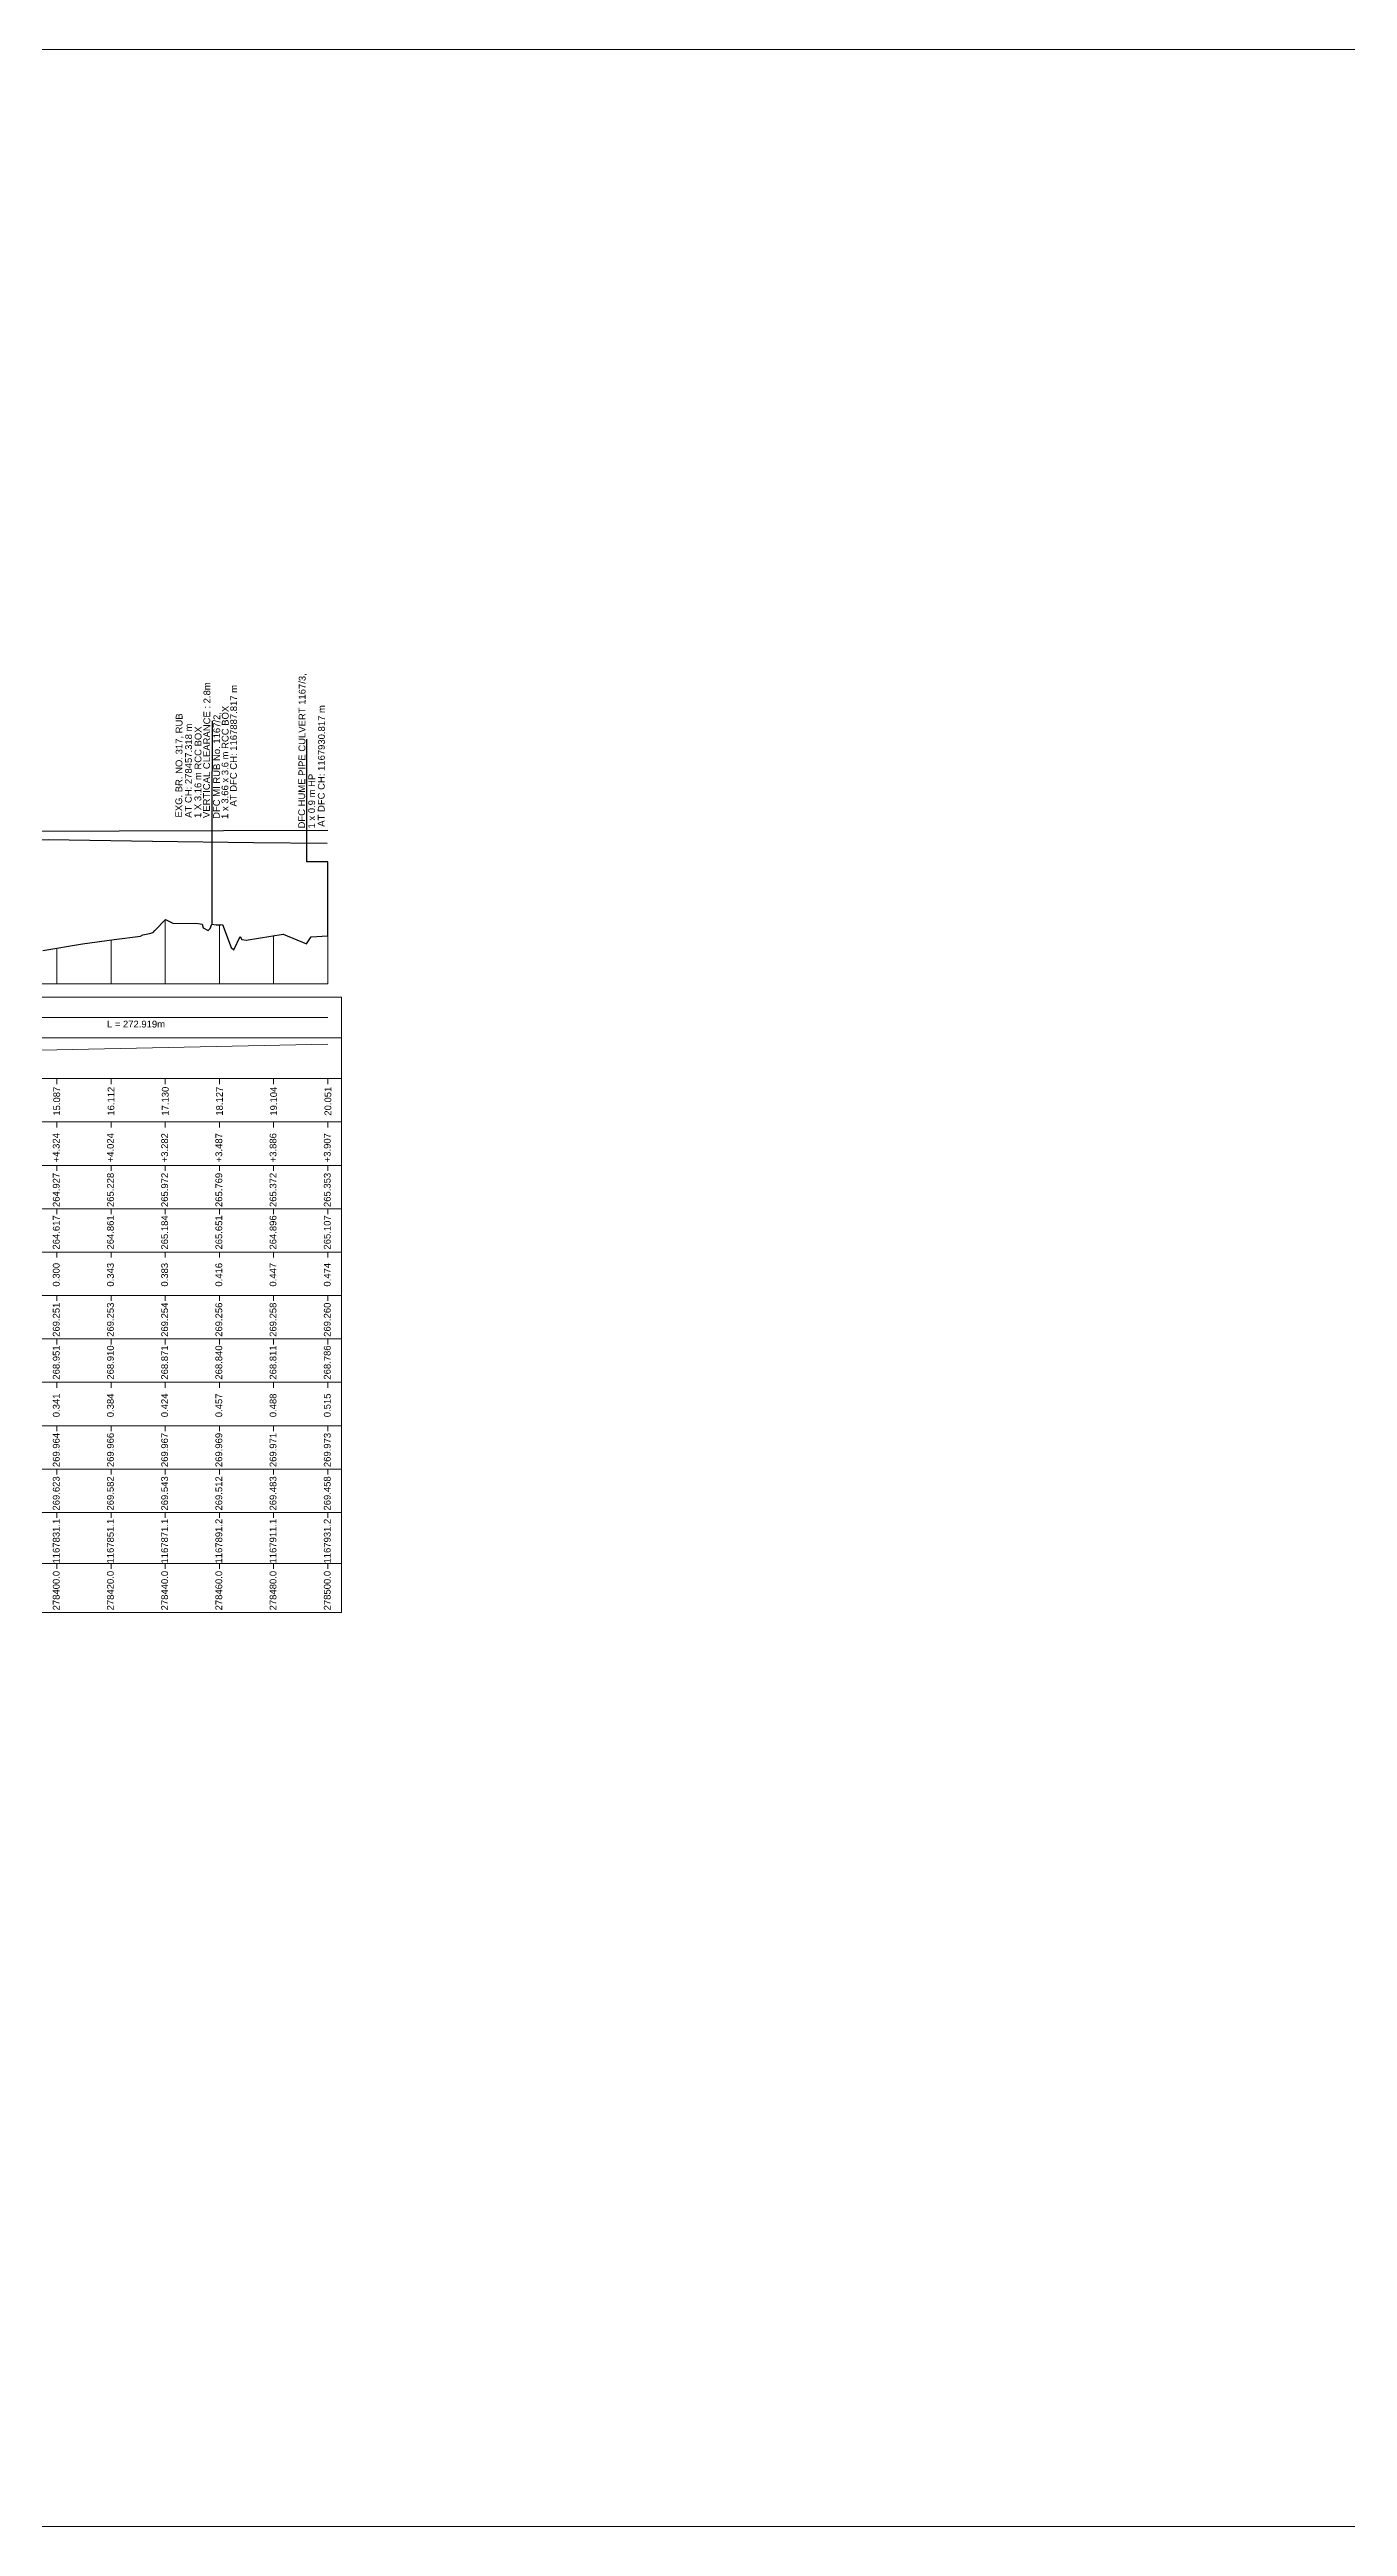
# Model space of a CAD drawing. Header units: feet. Extents: x -298 to 9968, y -12569 to -11656.
# Drawn here: x 398 to 876, y -12569 to -11656 of the extents above; entities that cross this region are included whole.
import ezdxf
from ezdxf.enums import TextEntityAlignment as Align

# ---------------------------------------------------------------- set-up
doc = ezdxf.new("R2010")
doc.units = ezdxf.units.FT
doc.header["$MEASUREMENT"] = 0
doc.layers.get('0').update_dxf_attribs({"lineweight": 0})
for name, color, linetype, lineweight in [('LS CUT FILL', 10, 'Continuous', 0), ('LS DATUM X', 7, 'Continuous', 0), ('LS EXG GL', 7, 'Continuous', 0), ('LS EXG IR CH', 7, 'Continuous', 0), ('LS EXG RL', 7, 'Continuous', 0), ('LS EXG. FL', 7, 'Continuous', 0), ('LS EXG. GL AT PRO. TOE', 7, 'Continuous', 0), ('LS FRAME', 7, 'Continuous', 0), ('LS PFL-EFL', 10, 'Continuous', 0), ('LS PRL-ERL', 10, 'Continuous', 0), ('LS PRO DFCC CHAINAGE', 10, 'Continuous', 0), ('LS PRO FL', 10, 'Continuous', 0), ('LS PRO RAIL LEVEL', 10, 'Continuous', 0), ('LS PROFILE EXG FL', 7, 'Continuous', 25), ('LS PROFILE EXG GL', 7, 'Continuous', 30), ('LS PROFILE PRO FL', 1, 'Continuous', 30), ('LS TICKS', 7, 'Continuous', 0), ('LS TRACK CENTER', 10, 'Continuous', 0), ('Profile Grid', 7, 'Continuous', 0)]:
    doc.layers.add(name, color=color, linetype=linetype, lineweight=lineweight)
for name, color, linetype in [('LS HORIZONTAL ALIGNMENT', 10, 'Continuous'), ("LS LC'S", 7, 'Continuous'), ('LS VERTICAL ALIGNMENT', 10, 'Continuous')]:
    doc.layers.add(name, color=color, linetype=linetype)
doc.styles.get("Standard").update_dxf_attribs({"font": 'arial.ttf'})
doc.styles.add('Style-Arial', font='arial.ttf')

msp = doc.modelspace()

# ---------------------------------------------------------------- linework, layer by layer
msp.add_lwpolyline([(-297.68, -11655.51), (9968.22, -11655.51), (9968.22, -12568.93), (-297.68, -12568.93)], close=True)
at = {"layer": 'LS DATUM X', "color": 7, "linetype": 'Continuous', "lineweight": 0}
msp.add_line((0, -12000), (500.22, -12000), dxfattribs=at)
at = {"layer": 'LS FRAME', "color": 7, "linetype": 'Continuous', "lineweight": 0, "flags": 128}
for points in [[(-5, -12020), (505.22, -12020), (505.22, -12005), (-5, -12005), (-5, -12020)], [(-5, -12035), (505.22, -12035), (505.22, -12020), (-5, -12020), (-5, -12035)], [(-5, -12051), (505.22, -12051), (505.22, -12035), (-5, -12035), (-5, -12051)], [(-5, -12067), (505.22, -12067), (505.22, -12051), (-5, -12051), (-5, -12067)], [(-5, -12083), (505.22, -12083), (505.22, -12067), (-5, -12067), (-5, -12083)], [(-5, -12099), (505.22, -12099), (505.22, -12083), (-5, -12083), (-5, -12099)], [(-5, -12115), (505.22, -12115), (505.22, -12099), (-5, -12099), (-5, -12115)], [(-5, -12131), (505.22, -12131), (505.22, -12115), (-5, -12115), (-5, -12131)], [(-5, -12147), (505.22, -12147), (505.22, -12131), (-5, -12131), (-5, -12147)], [(-5, -12163), (505.22, -12163), (505.22, -12147), (-5, -12147), (-5, -12163)], [(-5, -12179), (505.22, -12179), (505.22, -12163), (-5, -12163), (-5, -12179)], [(-5, -12195), (505.22, -12195), (505.22, -12179), (-5, -12179), (-5, -12195)], [(-5, -12213.84), (505.22, -12213.84), (505.22, -12195), (-5, -12195), (-5, -12213)], [(-5, -12231.84), (505.22, -12231.84), (505.22, -12213.84), (-5, -12213.84), (-5, -12231.84)]]:
    msp.add_lwpolyline(points, close=True, dxfattribs=at)
at = {"layer": 'LS HORIZONTAL ALIGNMENT', "color": 1, "lineweight": 0, "flags": 128}
msp.add_lwpolyline([(0, -12012.5), (196.59, -12012.5), (196.59, -12012.5), (266.59, -12014.3), (266.59, -12014.3), (288.64, -12014.3), (288.64, -12014.3), (358.64, -12012.5), (358.64, -12012.5), (500.19, -12012.5)], dxfattribs=at)
at = {"layer": "LS LC'S"}
for p, q in [((457.5, -11939.92), (457.65, -11903.02)), ((457.5, -11977.96), (457.5, -11939.92))]:
    msp.add_line(p, q, dxfattribs=at)
at = {"layer": "LS LC'S", "color": 10}
msp.add_lwpolyline([(500.22, -11982.41), (500.22, -11955.06), (492.44, -11955.06), (492.44, -11909.84)], dxfattribs=at)
at = {"layer": 'LS PROFILE EXG FL'}
msp.add_lwpolyline([(0, -11948.88), (21.29, -11948.71), (58.8, -11948), (91.76, -11947.93), (131.19, -11948.22), (172.33, -11948.61), (213.36, -11949.21), (244.78, -11949.17), (263.26, -11949.16), (284.06, -11949.23), (320.24, -11948.88), (339.66, -11948.68), (359.07, -11948.3), (397, -11946.77), (435.49, -11947.47), (472.76, -11947.96), (500, -11948.24)], dxfattribs=at)
at = {"layer": 'LS PROFILE EXG GL', "flags": 128}
msp.add_lwpolyline([(395.05, -11987.78), (409.71, -11985.27), (421.31, -11983.69), (431.1, -11982.48), (431.88, -11981.95), (434.36, -11981.5), (435.75, -11981.14), (436.38, -11980.37), (440.26, -11976.27), (443, -11977.67), (452.41, -11977.83), (453.79, -11978.01), (454.25, -11979.42), (456.01, -11980.42), (456.73, -11979.63), (457.4, -11978.1), (458.96, -11978.33), (460.72, -11978.35), (461.33, -11978.14), (464.49, -11986.71), (465.57, -11987.52), (467.91, -11982.56), (468.46, -11983.67), (470.01, -11983.91), (483.74, -11981.68), (492.35, -11985.26), (494.05, -11982.71), (500.22, -11982.41)], dxfattribs=at)
at = {"layer": 'LS PROFILE PRO FL'}
msp.add_lwpolyline([(0, -11944.98), (500.19, -11943.34)], dxfattribs=at)
at = {"layer": 'LS TICKS', "color": 7, "linetype": 'Continuous', "lineweight": 0, "flags": 128}
for points in [[(400.17, -12037), (400.17, -12035)], [(420.2, -12037), (420.2, -12035)], [(440.2, -12037), (440.2, -12035)], [(460.22, -12037), (460.22, -12035)], [(480.2, -12037), (480.2, -12035)], [(500.22, -12037), (500.22, -12035)], [(400.17, -12053), (400.17, -12051)], [(420.2, -12053), (420.2, -12051)], [(440.2, -12053), (440.2, -12051)], [(460.22, -12053), (460.22, -12051)], [(480.2, -12053), (480.2, -12051)], [(500.22, -12053), (500.22, -12051)], [(400.17, -12069), (400.17, -12067)], [(420.2, -12069), (420.2, -12067)], [(440.2, -12069), (440.2, -12067)], [(460.22, -12069), (460.22, -12067)], [(480.2, -12069), (480.2, -12067)], [(500.22, -12069), (500.22, -12067)], [(400.17, -12085), (400.17, -12083)], [(420.2, -12085), (420.2, -12083)], [(440.2, -12085), (440.2, -12083)], [(460.22, -12085), (460.22, -12083)], [(480.2, -12085), (480.2, -12083)], [(500.22, -12085), (500.22, -12083)], [(400.17, -12101), (400.17, -12099)], [(420.2, -12101), (420.2, -12099)], [(440.2, -12101), (440.2, -12099)], [(460.22, -12101), (460.22, -12099)], [(480.2, -12101), (480.2, -12099)], [(500.22, -12101), (500.22, -12099)], [(400.17, -12117), (400.17, -12115)], [(420.2, -12117), (420.2, -12115)], [(440.2, -12117), (440.2, -12115)], [(460.22, -12117), (460.22, -12115)], [(480.2, -12117), (480.2, -12115)], [(500.22, -12117), (500.22, -12115)], [(400.17, -12133), (400.17, -12131)], [(420.2, -12133), (420.2, -12131)], [(440.2, -12133), (440.2, -12131)], [(460.22, -12133), (460.22, -12131)], [(480.2, -12133), (480.2, -12131)], [(500.22, -12133), (500.22, -12131)], [(400.17, -12149), (400.17, -12147)], [(420.2, -12149), (420.2, -12147)], [(440.2, -12149), (440.2, -12147)], [(460.22, -12149), (460.22, -12147)], [(480.2, -12149), (480.2, -12147)], [(500.22, -12149), (500.22, -12147)], [(400.17, -12165), (400.17, -12163)], [(420.2, -12165), (420.2, -12163)], [(440.2, -12165), (440.2, -12163)], [(460.22, -12165), (460.22, -12163)], [(480.2, -12165), (480.2, -12163)], [(500.22, -12165), (500.22, -12163)], [(400.17, -12181), (400.17, -12179)], [(420.2, -12181), (420.2, -12179)], [(440.2, -12181), (440.2, -12179)], [(460.22, -12181), (460.22, -12179)], [(480.2, -12181), (480.2, -12179)], [(500.22, -12181), (500.22, -12179)], [(400.17, -12197), (400.17, -12195)], [(420.2, -12197), (420.2, -12195)], [(440.2, -12197), (440.2, -12195)], [(460.22, -12197), (460.22, -12195)], [(480.2, -12197), (480.2, -12195)], [(500.22, -12197), (500.22, -12195)], [(400.17, -12215.84), (400.17, -12213.84)], [(420.2, -12215.84), (420.2, -12213.84)], [(440.2, -12215.84), (440.2, -12213.84)], [(460.22, -12215.84), (460.22, -12213.84)], [(480.2, -12215.84), (480.2, -12213.84)], [(500.22, -12215.84), (500.22, -12213.84)]]:
    msp.add_lwpolyline(points, dxfattribs=at)
at = {"layer": 'LS VERTICAL ALIGNMENT', "color": 1, "linetype": 'Continuous', "lineweight": 0, "flags": 128}
msp.add_lwpolyline([(0, -12032.75), (500.19, -12022.25)], dxfattribs=at)
at = {"layer": 'Profile Grid', "flags": 128}
for points in [[(420.2, -12000), (420.2, -11983.84)], [(440.2, -12000), (440.2, -11976.33)], [(460.22, -12000), (460.22, -11978.34)], [(480.2, -12000), (480.2, -11982.26)], [(500.22, -12000), (500.22, -11982.41)], [(400.17, -12000), (400.17, -11986.9)]]:
    msp.add_lwpolyline(points, dxfattribs=at)

# ---------------------------------------------------------------- texts
at = {"layer": 'LS CUT FILL'}
for s, p in [('+4.324', (401.23, -12065.88)), ('+4.024', (421.23, -12065.88)), ('+3.282', (441.23, -12065.88)), ('+3.487', (461.23, -12065.88)), ('+3.886', (481.23, -12065.88)), ('+3.907', (501.23, -12065.88))]:
    msp.add_text(s, height=2.5, rotation=90, dxfattribs=at).set_placement(p)
at = {"layer": 'LS EXG GL', "style": 'Style-Arial'}
for s, p in [('264.927', (401.23, -12082.37)), ('265.228', (421.23, -12082.37)), ('265.972', (441.23, -12082.37)), ('265.769', (461.23, -12082.37)), ('265.372', (481.23, -12082.37)), ('265.353', (501.23, -12082.37))]:
    msp.add_text(s, height=2.5, rotation=90, dxfattribs=at).set_placement(p)
at = {"layer": 'LS EXG IR CH', "lineweight": 0, "style": 'Style-Arial'}
for s, p in [('278400.0', (399.98, -12216.54)), ('278420.0', (419.98, -12216.54)), ('278440.0', (439.98, -12216.54)), ('278460.0', (459.98, -12216.54)), ('278480.0', (479.98, -12216.54)), ('278500.0', (499.98, -12216.54))]:
    msp.add_text(s, height=2.5, rotation=90, dxfattribs=at).set_placement(p, align=Align.MIDDLE_RIGHT)
at = {"layer": 'LS EXG RL', "style": 'Style-Arial'}
for s, p in [('269.623', (401.23, -12194.29)), ('269.582', (421.23, -12194.29)), ('269.543', (441.23, -12194.29)), ('269.512', (461.23, -12194.29)), ('269.483', (481.23, -12194.29)), ('269.458', (501.23, -12194.29))]:
    msp.add_text(s, height=2.5, rotation=90, dxfattribs=at).set_placement(p)
at = {"layer": 'LS EXG. FL', "style": 'Style-Arial'}
for s, p in [('268.951', (401.23, -12146.02)), ('268.910', (421.23, -12146.02)), ('268.871', (441.23, -12146.02)), ('268.840', (461.23, -12146.02)), ('268.811', (481.23, -12146.02)), ('268.786', (501.23, -12146.02))]:
    msp.add_text(s, height=2.5, rotation=90, dxfattribs=at).set_placement(p)
at = {"layer": 'LS EXG. GL AT PRO. TOE', "style": 'Style-Arial'}
for s, p in [('264.617', (401.23, -12098.05)), ('264.861', (421.23, -12098.05)), ('265.184', (441.23, -12098.05)), ('265.651', (461.23, -12098.05)), ('264.896', (481.23, -12098.05)), ('265.107', (501.23, -12098.05))]:
    msp.add_text(s, height=2.5, rotation=90, dxfattribs=at).set_placement(p)
at = {"layer": 'LS HORIZONTAL ALIGNMENT', "color": 1, "lineweight": 0, "insert": (429.41, -12014.92), "char_height": 2.5, "attachment_point": 5, "line_spacing_factor": 0.6, "style": 'Style-Arial'}
msp.add_mtext('L = 272.919m', dxfattribs=at)
at = {"layer": "LS LC'S"}
for s, p in [('VERTICAL CLEARANCE : 2.8m ', (456.65, -11938.92)), ('EXG. BR. NO. 317, RUB', (446.44, -11938.73)), ('AT CH: 278457.318 m', (449.95, -11938.82)), ('1 X 3.16 m RCC BOX', (453.46, -11938.91))]:
    msp.add_text(s, height=2.5, rotation=89.76741, dxfattribs=at).set_placement(p)
at = {"layer": "LS LC'S", "color": 10}
for s, p in [('AT DFC CH: 1167887.817 m', (466.56, -11934.67)), ('DFC HUME PIPE CULVERT 1167/3,', (491.77, -11942.77)), ('DFC MI RUB No. 1167/2,', (460.34, -11939.23)), ('1 x 3.66 x 3.6 m RCC BOX', (463.44, -11939.24)), ('AT DFC CH: 1167930.817 m', (498.98, -11942.12)), ('1 x 0.9 m HP', (495.46, -11942.78))]:
    msp.add_text(s, height=2.5, rotation=89.76741, dxfattribs=at).set_placement(p)
at = {"layer": 'LS PFL-EFL', "style": 'Style-Arial'}
for s, p in [('0.300', (401.23, -12111.71)), ('0.343', (421.23, -12111.71)), ('0.383', (441.23, -12111.71)), ('0.416', (461.23, -12111.71)), ('0.447', (481.23, -12111.71)), ('0.474', (501.23, -12111.71))]:
    msp.add_text(s, height=2.5, rotation=90, dxfattribs=at).set_placement(p)
at = {"layer": 'LS PRL-ERL', "style": 'Style-Arial'}
for s, p in [('0.341', (401.23, -12159.88)), ('0.384', (421.23, -12159.88)), ('0.424', (441.23, -12159.88)), ('0.457', (461.23, -12159.88)), ('0.488', (481.23, -12159.88)), ('0.515', (501.23, -12159.88))]:
    msp.add_text(s, height=2.5, rotation=90, dxfattribs=at).set_placement(p)
at = {"layer": 'LS PRO DFCC CHAINAGE', "style": 'Style-Arial'}
for s, p in [('1167831.1', (401.23, -12213.82)), ('1167851.1', (421.23, -12213.82)), ('1167871.1', (441.23, -12213.82)), ('1167891.2', (461.23, -12213.82)), ('1167911.1', (481.23, -12213.82)), ('1167931.2', (501.23, -12213.82))]:
    msp.add_text(s, height=2.5, rotation=90, dxfattribs=at).set_placement(p)
at = {"layer": 'LS PRO FL'}
for s, p in [('269.251', (401.23, -12130.24)), ('269.253', (421.23, -12130.24)), ('269.254', (441.23, -12130.24)), ('269.256', (461.23, -12130.24)), ('269.258', (481.23, -12130.24)), ('269.260', (501.23, -12130.24))]:
    msp.add_text(s, height=2.5, rotation=90, dxfattribs=at).set_placement(p)
at = {"layer": 'LS PRO RAIL LEVEL', "style": 'Style-Arial'}
for s, p in [('269.964', (401.23, -12178.27)), ('269.966', (421.23, -12178.27)), ('269.967', (441.23, -12178.27)), ('269.969', (461.23, -12178.27)), ('269.971', (481.23, -12178.27)), ('269.973', (501.23, -12178.27))]:
    msp.add_text(s, height=2.5, rotation=90, dxfattribs=at).set_placement(p)
at = {"layer": 'LS TRACK CENTER'}
for s, p in [('15.087', (400.17, -12038)), ('16.112', (420.2, -12038)), ('17.130', (440.2, -12038)), ('18.127', (460.22, -12038)), ('19.104', (480.2, -12038)), ('20.051', (500.22, -12038))]:
    msp.add_text(s, height=2.5, rotation=90, dxfattribs=at).set_placement(p, align=Align.MIDDLE_RIGHT)

doc.saveas('drawing.dxf')
